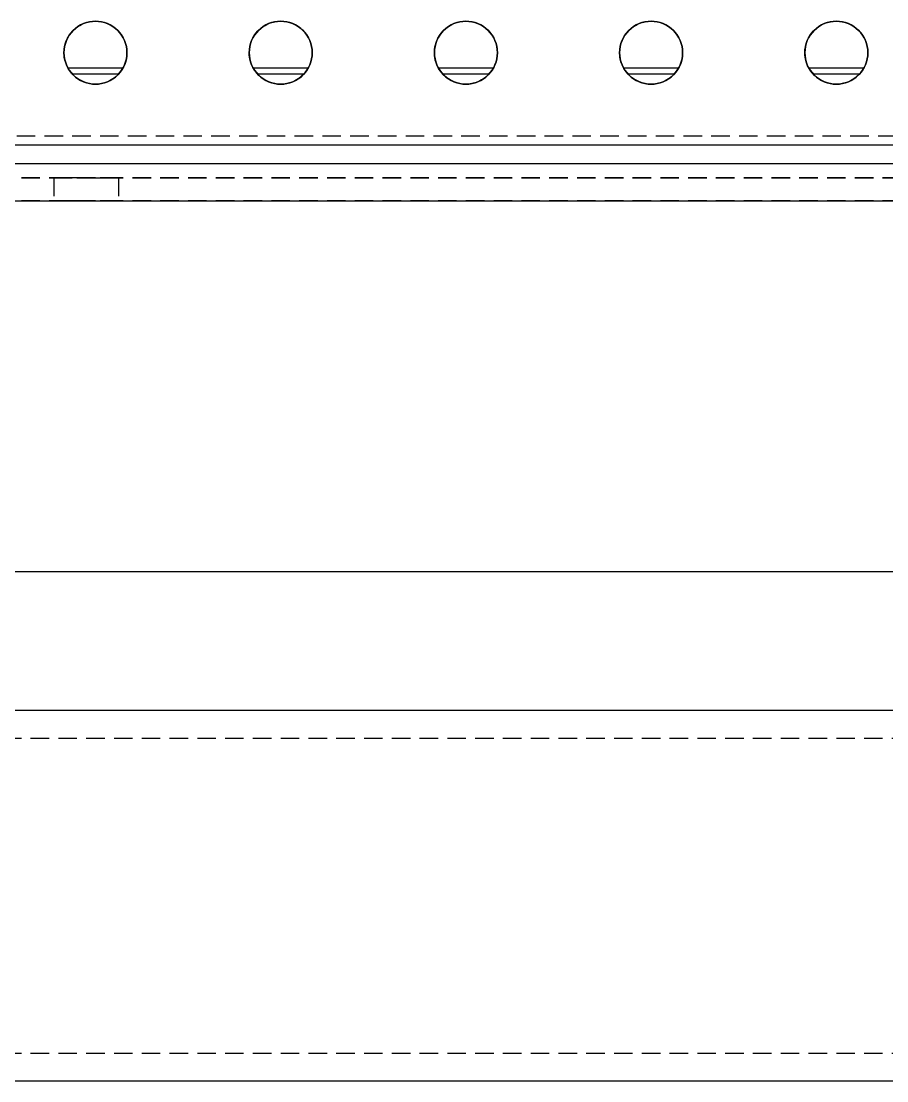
# Model space of a CAD drawing. Header units: metres. Extents: x -200 to 4040, y -1684 to 360.
# Drawn here: x 2532 to 2625.5, y -775 to -660.6 of the extents above; entities that cross this region are included whole.
import ezdxf

# ---------------------------------------------------------------- set-up
doc = ezdxf.new("R2010")
doc.units = ezdxf.units.M
doc.linetypes.add('DASHED2', pattern=[3, 2, -1])
for name, color, linetype in [('GIZLI', 8, 'DASHED2'), ('GORUNEN', 7, 'Continuous'), ('TEGET', 9, 'Continuous')]:
    doc.layers.add(name, color=color, linetype=linetype)

msp = doc.modelspace()

# ---------------------------------------------------------------- linework, layer by layer
at = {"layer": 'GIZLI'}
for points in [[(2536.6, -664), (2536.615, -663.676), (2536.662, -663.355), (2536.738, -663.04), (2536.845, -662.733), (2536.98, -662.439), (2537.142, -662.158), (2537.331, -661.894), (2537.544, -661.649), (2537.779, -661.426), (2538.034, -661.226), (2538.307, -661.051), (2538.596, -660.903), (2538.897, -660.784), (2539.209, -660.693), (2539.528, -660.633), (2539.763, -660.608), (2540, -660.6)], [(2536.6, -664), (2536.616, -663.667), (2536.665, -663.337), (2536.746, -663.013), (2536.859, -662.699), (2537.001, -662.397), (2537.173, -662.111), (2537.372, -661.843), (2537.596, -661.596), (2537.843, -661.372), (2538.111, -661.173), (2538.397, -661.001), (2538.699, -660.859), (2539.013, -660.746), (2539.337, -660.665), (2539.667, -660.616), (2540, -660.6)], [(2540, -660.6), (2539.667, -660.616), (2539.337, -660.665), (2539.013, -660.746), (2538.699, -660.859), (2538.397, -661.001), (2538.111, -661.173), (2537.843, -661.372), (2537.596, -661.596), (2537.372, -661.843), (2537.173, -662.111), (2537.001, -662.397), (2536.859, -662.699), (2536.746, -663.013), (2536.665, -663.337), (2536.616, -663.667), (2536.6, -664)], [(2540, -660.6), (2540.324, -660.615), (2540.645, -660.662), (2540.96, -660.738), (2541.267, -660.845), (2541.561, -660.98), (2541.842, -661.142), (2542.106, -661.331), (2542.351, -661.544), (2542.574, -661.779), (2542.774, -662.034), (2542.949, -662.307), (2543.097, -662.596), (2543.216, -662.897), (2543.307, -663.209), (2543.367, -663.528), (2543.392, -663.763), (2543.4, -664)], [(2540, -660.6), (2540.333, -660.616), (2540.663, -660.665), (2540.987, -660.746), (2541.301, -660.859), (2541.603, -661.001), (2541.889, -661.173), (2542.157, -661.372), (2542.404, -661.596), (2542.628, -661.843), (2542.827, -662.111), (2542.999, -662.397), (2543.141, -662.699), (2543.254, -663.013), (2543.335, -663.337), (2543.384, -663.667), (2543.4, -664)], [(2543.4, -664), (2543.384, -663.667), (2543.335, -663.337), (2543.254, -663.013), (2543.141, -662.699), (2542.999, -662.397), (2542.827, -662.111), (2542.628, -661.843), (2542.404, -661.596), (2542.157, -661.372), (2541.889, -661.173), (2541.603, -661.001), (2541.301, -660.859), (2540.987, -660.746), (2540.663, -660.665), (2540.333, -660.616), (2540, -660.6)], [(2556.6, -664), (2556.615, -663.676), (2556.662, -663.355), (2556.738, -663.04), (2556.845, -662.733), (2556.98, -662.439), (2557.142, -662.158), (2557.331, -661.894), (2557.544, -661.649), (2557.779, -661.426), (2558.034, -661.226), (2558.307, -661.051), (2558.596, -660.903), (2558.897, -660.784), (2559.209, -660.693), (2559.528, -660.633), (2559.763, -660.608), (2560, -660.6)], [(2556.6, -664), (2556.616, -663.667), (2556.665, -663.337), (2556.746, -663.013), (2556.859, -662.699), (2557.001, -662.397), (2557.173, -662.111), (2557.372, -661.843), (2557.596, -661.596), (2557.843, -661.372), (2558.111, -661.173), (2558.397, -661.001), (2558.699, -660.859), (2559.013, -660.746), (2559.337, -660.665), (2559.667, -660.616), (2560, -660.6)], [(2560, -660.6), (2559.667, -660.616), (2559.337, -660.665), (2559.013, -660.746), (2558.699, -660.859), (2558.397, -661.001), (2558.111, -661.173), (2557.843, -661.372), (2557.596, -661.596), (2557.372, -661.843), (2557.173, -662.111), (2557.001, -662.397), (2556.859, -662.699), (2556.746, -663.013), (2556.665, -663.337), (2556.616, -663.667), (2556.6, -664)], [(2560, -660.6), (2560.324, -660.615), (2560.645, -660.662), (2560.96, -660.738), (2561.267, -660.845), (2561.561, -660.98), (2561.842, -661.142), (2562.106, -661.331), (2562.351, -661.544), (2562.574, -661.779), (2562.774, -662.034), (2562.949, -662.307), (2563.097, -662.596), (2563.216, -662.897), (2563.307, -663.209), (2563.367, -663.528), (2563.392, -663.763), (2563.4, -664)], [(2560, -660.6), (2560.333, -660.616), (2560.663, -660.665), (2560.987, -660.746), (2561.301, -660.859), (2561.603, -661.001), (2561.889, -661.173), (2562.157, -661.372), (2562.404, -661.596), (2562.628, -661.843), (2562.827, -662.111), (2562.999, -662.397), (2563.141, -662.699), (2563.254, -663.013), (2563.335, -663.337), (2563.384, -663.667), (2563.4, -664)], [(2563.4, -664), (2563.384, -663.667), (2563.335, -663.337), (2563.254, -663.013), (2563.141, -662.699), (2562.999, -662.397), (2562.827, -662.111), (2562.628, -661.843), (2562.404, -661.596), (2562.157, -661.372), (2561.889, -661.173), (2561.603, -661.001), (2561.301, -660.859), (2560.987, -660.746), (2560.663, -660.665), (2560.333, -660.616), (2560, -660.6)], [(2576.6, -664), (2576.615, -663.676), (2576.662, -663.355), (2576.738, -663.04), (2576.845, -662.733), (2576.98, -662.439), (2577.142, -662.158), (2577.331, -661.894), (2577.544, -661.649), (2577.779, -661.426), (2578.034, -661.226), (2578.307, -661.051), (2578.596, -660.903), (2578.897, -660.784), (2579.209, -660.693), (2579.528, -660.633), (2579.763, -660.608), (2580, -660.6)], [(2576.6, -664), (2576.616, -663.667), (2576.665, -663.337), (2576.746, -663.013), (2576.859, -662.699), (2577.001, -662.397), (2577.173, -662.111), (2577.372, -661.843), (2577.596, -661.596), (2577.843, -661.372), (2578.111, -661.173), (2578.397, -661.001), (2578.699, -660.859), (2579.013, -660.746), (2579.337, -660.665), (2579.667, -660.616), (2580, -660.6)], [(2580, -660.6), (2579.667, -660.616), (2579.337, -660.665), (2579.013, -660.746), (2578.699, -660.859), (2578.397, -661.001), (2578.111, -661.173), (2577.843, -661.372), (2577.596, -661.596), (2577.372, -661.843), (2577.173, -662.111), (2577.001, -662.397), (2576.859, -662.699), (2576.746, -663.013), (2576.665, -663.337), (2576.616, -663.667), (2576.6, -664)], [(2580, -660.6), (2580.324, -660.615), (2580.645, -660.662), (2580.96, -660.738), (2581.267, -660.845), (2581.561, -660.98), (2581.842, -661.142), (2582.106, -661.331), (2582.351, -661.544), (2582.574, -661.779), (2582.774, -662.034), (2582.949, -662.307), (2583.097, -662.596), (2583.216, -662.897), (2583.307, -663.209), (2583.367, -663.528), (2583.392, -663.763), (2583.4, -664)], [(2580, -660.6), (2580.333, -660.616), (2580.663, -660.665), (2580.987, -660.746), (2581.301, -660.859), (2581.603, -661.001), (2581.889, -661.173), (2582.157, -661.372), (2582.404, -661.596), (2582.628, -661.843), (2582.827, -662.111), (2582.999, -662.397), (2583.141, -662.699), (2583.254, -663.013), (2583.335, -663.337), (2583.384, -663.667), (2583.4, -664)], [(2583.4, -664), (2583.384, -663.667), (2583.335, -663.337), (2583.254, -663.013), (2583.141, -662.699), (2582.999, -662.397), (2582.827, -662.111), (2582.628, -661.843), (2582.404, -661.596), (2582.157, -661.372), (2581.889, -661.173), (2581.603, -661.001), (2581.301, -660.859), (2580.987, -660.746), (2580.663, -660.665), (2580.333, -660.616), (2580, -660.6)], [(2596.6, -664), (2596.615, -663.676), (2596.662, -663.355), (2596.738, -663.04), (2596.845, -662.733), (2596.98, -662.439), (2597.142, -662.158), (2597.331, -661.894), (2597.544, -661.649), (2597.779, -661.426), (2598.034, -661.226), (2598.307, -661.051), (2598.596, -660.903), (2598.897, -660.784), (2599.209, -660.693), (2599.528, -660.633), (2599.763, -660.608), (2600, -660.6)], [(2596.6, -664), (2596.616, -663.667), (2596.665, -663.337), (2596.746, -663.013), (2596.859, -662.699), (2597.001, -662.397), (2597.173, -662.111), (2597.372, -661.843), (2597.596, -661.596), (2597.843, -661.372), (2598.111, -661.173), (2598.397, -661.001), (2598.699, -660.859), (2599.013, -660.746), (2599.337, -660.665), (2599.667, -660.616), (2600, -660.6)], [(2600, -660.6), (2599.667, -660.616), (2599.337, -660.665), (2599.013, -660.746), (2598.699, -660.859), (2598.397, -661.001), (2598.111, -661.173), (2597.843, -661.372), (2597.596, -661.596), (2597.372, -661.843), (2597.173, -662.111), (2597.001, -662.397), (2596.859, -662.699), (2596.746, -663.013), (2596.665, -663.337), (2596.616, -663.667), (2596.6, -664)], [(2600, -660.6), (2600.324, -660.615), (2600.645, -660.662), (2600.96, -660.738), (2601.267, -660.845), (2601.561, -660.98), (2601.842, -661.142), (2602.106, -661.331), (2602.351, -661.544), (2602.574, -661.779), (2602.774, -662.034), (2602.949, -662.307), (2603.097, -662.596), (2603.216, -662.897), (2603.307, -663.209), (2603.367, -663.528), (2603.392, -663.763), (2603.4, -664)], [(2600, -660.6), (2600.333, -660.616), (2600.663, -660.665), (2600.987, -660.746), (2601.301, -660.859), (2601.603, -661.001), (2601.889, -661.173), (2602.157, -661.372), (2602.404, -661.596), (2602.628, -661.843), (2602.827, -662.111), (2602.999, -662.397), (2603.141, -662.699), (2603.254, -663.013), (2603.335, -663.337), (2603.384, -663.667), (2603.4, -664)], [(2603.4, -664), (2603.384, -663.667), (2603.335, -663.337), (2603.254, -663.013), (2603.141, -662.699), (2602.999, -662.397), (2602.827, -662.111), (2602.628, -661.843), (2602.404, -661.596), (2602.157, -661.372), (2601.889, -661.173), (2601.603, -661.001), (2601.301, -660.859), (2600.987, -660.746), (2600.663, -660.665), (2600.333, -660.616), (2600, -660.6)], [(2616.6, -664), (2616.615, -663.676), (2616.662, -663.355), (2616.738, -663.04), (2616.845, -662.733), (2616.98, -662.439), (2617.142, -662.158), (2617.331, -661.894), (2617.544, -661.649), (2617.779, -661.426), (2618.034, -661.226), (2618.307, -661.051), (2618.596, -660.903), (2618.897, -660.784), (2619.209, -660.693), (2619.528, -660.633), (2619.763, -660.608), (2620, -660.6)], [(2616.6, -664), (2616.616, -663.667), (2616.665, -663.337), (2616.746, -663.013), (2616.859, -662.699), (2617.001, -662.397), (2617.173, -662.111), (2617.372, -661.843), (2617.596, -661.596), (2617.843, -661.372), (2618.111, -661.173), (2618.397, -661.001), (2618.699, -660.859), (2619.013, -660.746), (2619.337, -660.665), (2619.667, -660.616), (2620, -660.6)], [(2620, -660.6), (2619.667, -660.616), (2619.337, -660.665), (2619.013, -660.746), (2618.699, -660.859), (2618.397, -661.001), (2618.111, -661.173), (2617.843, -661.372), (2617.596, -661.596), (2617.372, -661.843), (2617.173, -662.111), (2617.001, -662.397), (2616.859, -662.699), (2616.746, -663.013), (2616.665, -663.337), (2616.616, -663.667), (2616.6, -664)], [(2620, -660.6), (2620.324, -660.615), (2620.645, -660.662), (2620.96, -660.738), (2621.267, -660.845), (2621.561, -660.98), (2621.842, -661.142), (2622.106, -661.331), (2622.351, -661.544), (2622.574, -661.779), (2622.774, -662.034), (2622.949, -662.307), (2623.097, -662.596), (2623.216, -662.897), (2623.307, -663.209), (2623.367, -663.528), (2623.392, -663.763), (2623.4, -664)], [(2620, -660.6), (2620.333, -660.616), (2620.663, -660.665), (2620.987, -660.746), (2621.301, -660.859), (2621.603, -661.001), (2621.889, -661.173), (2622.157, -661.372), (2622.404, -661.596), (2622.628, -661.843), (2622.827, -662.111), (2622.999, -662.397), (2623.141, -662.699), (2623.254, -663.013), (2623.335, -663.337), (2623.384, -663.667), (2623.4, -664)], [(2623.4, -664), (2623.384, -663.667), (2623.335, -663.337), (2623.254, -663.013), (2623.141, -662.699), (2622.999, -662.397), (2622.827, -662.111), (2622.628, -661.843), (2622.404, -661.596), (2622.157, -661.372), (2621.889, -661.173), (2621.603, -661.001), (2621.301, -660.859), (2620.987, -660.746), (2620.663, -660.665), (2620.333, -660.616), (2620, -660.6)], [(2540, -667.4), (2539.676, -667.385), (2539.355, -667.338), (2539.04, -667.262), (2538.733, -667.155), (2538.439, -667.02), (2538.158, -666.858), (2537.894, -666.669), (2537.649, -666.456), (2537.426, -666.221), (2537.226, -665.966), (2537.051, -665.693), (2536.903, -665.404), (2536.784, -665.103), (2536.693, -664.791), (2536.633, -664.472), (2536.608, -664.237), (2536.6, -664)], [(2540, -667.4), (2539.667, -667.384), (2539.337, -667.335), (2539.013, -667.254), (2538.699, -667.141), (2538.397, -666.999), (2538.111, -666.827), (2537.843, -666.628), (2537.596, -666.404), (2537.372, -666.157), (2537.173, -665.889), (2537.001, -665.603), (2536.859, -665.301), (2536.746, -664.987), (2536.665, -664.663), (2536.616, -664.333), (2536.6, -664)], [(2536.6, -664), (2536.616, -664.333), (2536.665, -664.663), (2536.746, -664.987), (2536.859, -665.301), (2537.001, -665.603), (2537.173, -665.889), (2537.372, -666.157), (2537.596, -666.404), (2537.843, -666.628), (2538.111, -666.827), (2538.397, -666.999), (2538.699, -667.141), (2539.013, -667.254), (2539.337, -667.335), (2539.667, -667.384), (2540, -667.4)], [(2543.4, -664), (2543.385, -664.324), (2543.338, -664.645), (2543.262, -664.96), (2543.155, -665.267), (2543.02, -665.561), (2542.858, -665.842), (2542.669, -666.106), (2542.456, -666.351), (2542.221, -666.574), (2541.966, -666.774), (2541.693, -666.949), (2541.404, -667.097), (2541.103, -667.216), (2540.791, -667.307), (2540.472, -667.367), (2540.237, -667.392), (2540, -667.4)], [(2543.4, -664), (2543.384, -664.333), (2543.335, -664.663), (2543.254, -664.987), (2543.141, -665.301), (2542.999, -665.603), (2542.827, -665.889), (2542.628, -666.157), (2542.404, -666.404), (2542.157, -666.628), (2541.889, -666.827), (2541.603, -666.999), (2541.301, -667.141), (2540.987, -667.254), (2540.663, -667.335), (2540.333, -667.384), (2540, -667.4)], [(2540, -667.4), (2540.333, -667.384), (2540.663, -667.335), (2540.987, -667.254), (2541.301, -667.141), (2541.603, -666.999), (2541.889, -666.827), (2542.157, -666.628), (2542.404, -666.404), (2542.628, -666.157), (2542.827, -665.889), (2542.999, -665.603), (2543.141, -665.301), (2543.254, -664.987), (2543.335, -664.663), (2543.384, -664.333), (2543.4, -664)], [(2560, -667.4), (2559.676, -667.385), (2559.355, -667.338), (2559.04, -667.262), (2558.733, -667.155), (2558.439, -667.02), (2558.158, -666.858), (2557.894, -666.669), (2557.649, -666.456), (2557.426, -666.221), (2557.226, -665.966), (2557.051, -665.693), (2556.903, -665.404), (2556.784, -665.103), (2556.693, -664.791), (2556.633, -664.472), (2556.608, -664.237), (2556.6, -664)], [(2560, -667.4), (2559.667, -667.384), (2559.337, -667.335), (2559.013, -667.254), (2558.699, -667.141), (2558.397, -666.999), (2558.111, -666.827), (2557.843, -666.628), (2557.596, -666.404), (2557.372, -666.157), (2557.173, -665.889), (2557.001, -665.603), (2556.859, -665.301), (2556.746, -664.987), (2556.665, -664.663), (2556.616, -664.333), (2556.6, -664)], [(2556.6, -664), (2556.616, -664.333), (2556.665, -664.663), (2556.746, -664.987), (2556.859, -665.301), (2557.001, -665.603), (2557.173, -665.889), (2557.372, -666.157), (2557.596, -666.404), (2557.843, -666.628), (2558.111, -666.827), (2558.397, -666.999), (2558.699, -667.141), (2559.013, -667.254), (2559.337, -667.335), (2559.667, -667.384), (2560, -667.4)], [(2563.4, -664), (2563.385, -664.324), (2563.338, -664.645), (2563.262, -664.96), (2563.155, -665.267), (2563.02, -665.561), (2562.858, -665.842), (2562.669, -666.106), (2562.456, -666.351), (2562.221, -666.574), (2561.966, -666.774), (2561.693, -666.949), (2561.404, -667.097), (2561.103, -667.216), (2560.791, -667.307), (2560.472, -667.367), (2560.237, -667.392), (2560, -667.4)], [(2563.4, -664), (2563.384, -664.333), (2563.335, -664.663), (2563.254, -664.987), (2563.141, -665.301), (2562.999, -665.603), (2562.827, -665.889), (2562.628, -666.157), (2562.404, -666.404), (2562.157, -666.628), (2561.889, -666.827), (2561.603, -666.999), (2561.301, -667.141), (2560.987, -667.254), (2560.663, -667.335), (2560.333, -667.384), (2560, -667.4)], [(2560, -667.4), (2560.333, -667.384), (2560.663, -667.335), (2560.987, -667.254), (2561.301, -667.141), (2561.603, -666.999), (2561.889, -666.827), (2562.157, -666.628), (2562.404, -666.404), (2562.628, -666.157), (2562.827, -665.889), (2562.999, -665.603), (2563.141, -665.301), (2563.254, -664.987), (2563.335, -664.663), (2563.384, -664.333), (2563.4, -664)], [(2580, -667.4), (2579.676, -667.385), (2579.355, -667.338), (2579.04, -667.262), (2578.733, -667.155), (2578.439, -667.02), (2578.158, -666.858), (2577.894, -666.669), (2577.649, -666.456), (2577.426, -666.221), (2577.226, -665.966), (2577.051, -665.693), (2576.903, -665.404), (2576.784, -665.103), (2576.693, -664.791), (2576.633, -664.472), (2576.608, -664.237), (2576.6, -664)], [(2580, -667.4), (2579.667, -667.384), (2579.337, -667.335), (2579.013, -667.254), (2578.699, -667.141), (2578.397, -666.999), (2578.111, -666.827), (2577.843, -666.628), (2577.596, -666.404), (2577.372, -666.157), (2577.173, -665.889), (2577.001, -665.603), (2576.859, -665.301), (2576.746, -664.987), (2576.665, -664.663), (2576.616, -664.333), (2576.6, -664)], [(2576.6, -664), (2576.616, -664.333), (2576.665, -664.663), (2576.746, -664.987), (2576.859, -665.301), (2577.001, -665.603), (2577.173, -665.889), (2577.372, -666.157), (2577.596, -666.404), (2577.843, -666.628), (2578.111, -666.827), (2578.397, -666.999), (2578.699, -667.141), (2579.013, -667.254), (2579.337, -667.335), (2579.667, -667.384), (2580, -667.4)], [(2583.4, -664), (2583.385, -664.324), (2583.338, -664.645), (2583.262, -664.96), (2583.155, -665.267), (2583.02, -665.561), (2582.858, -665.842), (2582.669, -666.106), (2582.456, -666.351), (2582.221, -666.574), (2581.966, -666.774), (2581.693, -666.949), (2581.404, -667.097), (2581.103, -667.216), (2580.791, -667.307), (2580.472, -667.367), (2580.237, -667.392), (2580, -667.4)], [(2583.4, -664), (2583.384, -664.333), (2583.335, -664.663), (2583.254, -664.987), (2583.141, -665.301), (2582.999, -665.603), (2582.827, -665.889), (2582.628, -666.157), (2582.404, -666.404), (2582.157, -666.628), (2581.889, -666.827), (2581.603, -666.999), (2581.301, -667.141), (2580.987, -667.254), (2580.663, -667.335), (2580.333, -667.384), (2580, -667.4)], [(2580, -667.4), (2580.333, -667.384), (2580.663, -667.335), (2580.987, -667.254), (2581.301, -667.141), (2581.603, -666.999), (2581.889, -666.827), (2582.157, -666.628), (2582.404, -666.404), (2582.628, -666.157), (2582.827, -665.889), (2582.999, -665.603), (2583.141, -665.301), (2583.254, -664.987), (2583.335, -664.663), (2583.384, -664.333), (2583.4, -664)], [(2600, -667.4), (2599.676, -667.385), (2599.355, -667.338), (2599.04, -667.262), (2598.733, -667.155), (2598.439, -667.02), (2598.158, -666.858), (2597.894, -666.669), (2597.649, -666.456), (2597.426, -666.221), (2597.226, -665.966), (2597.051, -665.693), (2596.903, -665.404), (2596.784, -665.103), (2596.693, -664.791), (2596.633, -664.472), (2596.608, -664.237), (2596.6, -664)], [(2600, -667.4), (2599.667, -667.384), (2599.337, -667.335), (2599.013, -667.254), (2598.699, -667.141), (2598.397, -666.999), (2598.111, -666.827), (2597.843, -666.628), (2597.596, -666.404), (2597.372, -666.157), (2597.173, -665.889), (2597.001, -665.603), (2596.859, -665.301), (2596.746, -664.987), (2596.665, -664.663), (2596.616, -664.333), (2596.6, -664)], [(2596.6, -664), (2596.616, -664.333), (2596.665, -664.663), (2596.746, -664.987), (2596.859, -665.301), (2597.001, -665.603), (2597.173, -665.889), (2597.372, -666.157), (2597.596, -666.404), (2597.843, -666.628), (2598.111, -666.827), (2598.397, -666.999), (2598.699, -667.141), (2599.013, -667.254), (2599.337, -667.335), (2599.667, -667.384), (2600, -667.4)], [(2603.4, -664), (2603.385, -664.324), (2603.338, -664.645), (2603.262, -664.96), (2603.155, -665.267), (2603.02, -665.561), (2602.858, -665.842), (2602.669, -666.106), (2602.456, -666.351), (2602.221, -666.574), (2601.966, -666.774), (2601.693, -666.949), (2601.404, -667.097), (2601.103, -667.216), (2600.791, -667.307), (2600.472, -667.367), (2600.237, -667.392), (2600, -667.4)], [(2603.4, -664), (2603.384, -664.333), (2603.335, -664.663), (2603.254, -664.987), (2603.141, -665.301), (2602.999, -665.603), (2602.827, -665.889), (2602.628, -666.157), (2602.404, -666.404), (2602.157, -666.628), (2601.889, -666.827), (2601.603, -666.999), (2601.301, -667.141), (2600.987, -667.254), (2600.663, -667.335), (2600.333, -667.384), (2600, -667.4)], [(2600, -667.4), (2600.333, -667.384), (2600.663, -667.335), (2600.987, -667.254), (2601.301, -667.141), (2601.603, -666.999), (2601.889, -666.827), (2602.157, -666.628), (2602.404, -666.404), (2602.628, -666.157), (2602.827, -665.889), (2602.999, -665.603), (2603.141, -665.301), (2603.254, -664.987), (2603.335, -664.663), (2603.384, -664.333), (2603.4, -664)], [(2620, -667.4), (2619.676, -667.385), (2619.355, -667.338), (2619.04, -667.262), (2618.733, -667.155), (2618.439, -667.02), (2618.158, -666.858), (2617.894, -666.669), (2617.649, -666.456), (2617.426, -666.221), (2617.226, -665.966), (2617.051, -665.693), (2616.903, -665.404), (2616.784, -665.103), (2616.693, -664.791), (2616.633, -664.472), (2616.608, -664.237), (2616.6, -664)], [(2620, -667.4), (2619.667, -667.384), (2619.337, -667.335), (2619.013, -667.254), (2618.699, -667.141), (2618.397, -666.999), (2618.111, -666.827), (2617.843, -666.628), (2617.596, -666.404), (2617.372, -666.157), (2617.173, -665.889), (2617.001, -665.603), (2616.859, -665.301), (2616.746, -664.987), (2616.665, -664.663), (2616.616, -664.333), (2616.6, -664)], [(2616.6, -664), (2616.616, -664.333), (2616.665, -664.663), (2616.746, -664.987), (2616.859, -665.301), (2617.001, -665.603), (2617.173, -665.889), (2617.372, -666.157), (2617.596, -666.404), (2617.843, -666.628), (2618.111, -666.827), (2618.397, -666.999), (2618.699, -667.141), (2619.013, -667.254), (2619.337, -667.335), (2619.667, -667.384), (2620, -667.4)], [(2623.4, -664), (2623.385, -664.324), (2623.338, -664.645), (2623.262, -664.96), (2623.155, -665.267), (2623.02, -665.561), (2622.858, -665.842), (2622.669, -666.106), (2622.456, -666.351), (2622.221, -666.574), (2621.966, -666.774), (2621.693, -666.949), (2621.404, -667.097), (2621.103, -667.216), (2620.791, -667.307), (2620.472, -667.367), (2620.237, -667.392), (2620, -667.4)], [(2623.4, -664), (2623.384, -664.333), (2623.335, -664.663), (2623.254, -664.987), (2623.141, -665.301), (2622.999, -665.603), (2622.827, -665.889), (2622.628, -666.157), (2622.404, -666.404), (2622.157, -666.628), (2621.889, -666.827), (2621.603, -666.999), (2621.301, -667.141), (2620.987, -667.254), (2620.663, -667.335), (2620.333, -667.384), (2620, -667.4)], [(2620, -667.4), (2620.333, -667.384), (2620.663, -667.335), (2620.987, -667.254), (2621.301, -667.141), (2621.603, -666.999), (2621.889, -666.827), (2622.157, -666.628), (2622.404, -666.404), (2622.628, -666.157), (2622.827, -665.889), (2622.999, -665.603), (2623.141, -665.301), (2623.254, -664.987), (2623.335, -664.663), (2623.384, -664.333), (2623.4, -664)], [(3061.5, -673), (1121.5, -673)], [(3061.5, -673), (1121.5, -673)], [(3061.5, -673), (1121.5, -673)], [(3061.5, -673), (1121.5, -673)], [(3061.5, -676), (1121.5, -676)], [(2670, -676), (1121.5, -676)], [(3061.5, -676), (1121.5, -676)], [(3061.5, -676), (1121.5, -676)], [(2630, -677.5), (150, -677.5)], [(150, -677.5), (2630, -677.5)], [(2539, -677.5), (2535.5, -677.5)], [(2535.5, -677.5), (2535.5, -680)], [(2535.5, -677.5), (2539, -677.5)], [(2542.5, -677.5), (2539, -677.5)], [(2539, -677.5), (2542.5, -677.5)], [(2542.5, -677.5), (2542.5, -680)], [(2630, -680), (150, -680)], [(2539, -680), (2535.5, -680)], [(2535.5, -680), (2539, -680)], [(2542.5, -680), (2539, -680)], [(2539, -680), (2542.5, -680)], [(-100, -720), (3340, -720)], [(-100, -735), (3340, -735)], [(-80, -735), (3320, -735)], [(-80, -735), (3320, -735)], [(-80, -735), (3320, -735)], [(-80, -735), (3320, -735)], [(-80, -738), (3320, -738)], [(-80, -738), (3320, -738)], [(-80, -738), (3320, -738)], [(-80, -738), (3320, -738)], [(-80, -772), (3320, -772)], [(-80, -772), (3320, -772)], [(-80, -772), (3320, -772)], [(-80, -772), (3320, -772)], [(-80, -775), (3320, -775)], [(-80, -775), (3320, -775)], [(-80, -775), (3320, -775)]]:
    msp.add_lwpolyline(points, dxfattribs=at)
at = {"layer": 'GORUNEN'}
for points in [[(2540, -660.6), (2539.667, -660.616), (2539.337, -660.665), (2539.013, -660.746), (2538.699, -660.859), (2538.397, -661.001), (2538.111, -661.173), (2537.843, -661.372), (2537.596, -661.596), (2537.372, -661.843), (2537.173, -662.111), (2537.001, -662.397), (2536.859, -662.699), (2536.746, -663.013), (2536.665, -663.337), (2536.616, -663.667), (2536.6, -664)], [(2543.4, -664), (2543.384, -663.667), (2543.335, -663.337), (2543.254, -663.013), (2543.141, -662.699), (2542.999, -662.397), (2542.827, -662.111), (2542.628, -661.843), (2542.404, -661.596), (2542.157, -661.372), (2541.889, -661.173), (2541.603, -661.001), (2541.301, -660.859), (2540.987, -660.746), (2540.663, -660.665), (2540.333, -660.616), (2540, -660.6)], [(2560, -660.6), (2559.667, -660.616), (2559.337, -660.665), (2559.013, -660.746), (2558.699, -660.859), (2558.397, -661.001), (2558.111, -661.173), (2557.843, -661.372), (2557.596, -661.596), (2557.372, -661.843), (2557.173, -662.111), (2557.001, -662.397), (2556.859, -662.699), (2556.746, -663.013), (2556.665, -663.337), (2556.616, -663.667), (2556.6, -664)], [(2563.4, -664), (2563.384, -663.667), (2563.335, -663.337), (2563.254, -663.013), (2563.141, -662.699), (2562.999, -662.397), (2562.827, -662.111), (2562.628, -661.843), (2562.404, -661.596), (2562.157, -661.372), (2561.889, -661.173), (2561.603, -661.001), (2561.301, -660.859), (2560.987, -660.746), (2560.663, -660.665), (2560.333, -660.616), (2560, -660.6)], [(2580, -660.6), (2579.667, -660.616), (2579.337, -660.665), (2579.013, -660.746), (2578.699, -660.859), (2578.397, -661.001), (2578.111, -661.173), (2577.843, -661.372), (2577.596, -661.596), (2577.372, -661.843), (2577.173, -662.111), (2577.001, -662.397), (2576.859, -662.699), (2576.746, -663.013), (2576.665, -663.337), (2576.616, -663.667), (2576.6, -664)], [(2583.4, -664), (2583.384, -663.667), (2583.335, -663.337), (2583.254, -663.013), (2583.141, -662.699), (2582.999, -662.397), (2582.827, -662.111), (2582.628, -661.843), (2582.404, -661.596), (2582.157, -661.372), (2581.889, -661.173), (2581.603, -661.001), (2581.301, -660.859), (2580.987, -660.746), (2580.663, -660.665), (2580.333, -660.616), (2580, -660.6)], [(2600, -660.6), (2599.667, -660.616), (2599.337, -660.665), (2599.013, -660.746), (2598.699, -660.859), (2598.397, -661.001), (2598.111, -661.173), (2597.843, -661.372), (2597.596, -661.596), (2597.372, -661.843), (2597.173, -662.111), (2597.001, -662.397), (2596.859, -662.699), (2596.746, -663.013), (2596.665, -663.337), (2596.616, -663.667), (2596.6, -664)], [(2603.4, -664), (2603.384, -663.667), (2603.335, -663.337), (2603.254, -663.013), (2603.141, -662.699), (2602.999, -662.397), (2602.827, -662.111), (2602.628, -661.843), (2602.404, -661.596), (2602.157, -661.372), (2601.889, -661.173), (2601.603, -661.001), (2601.301, -660.859), (2600.987, -660.746), (2600.663, -660.665), (2600.333, -660.616), (2600, -660.6)], [(2620, -660.6), (2619.667, -660.616), (2619.337, -660.665), (2619.013, -660.746), (2618.699, -660.859), (2618.397, -661.001), (2618.111, -661.173), (2617.843, -661.372), (2617.596, -661.596), (2617.372, -661.843), (2617.173, -662.111), (2617.001, -662.397), (2616.859, -662.699), (2616.746, -663.013), (2616.665, -663.337), (2616.616, -663.667), (2616.6, -664)], [(2623.4, -664), (2623.384, -663.667), (2623.335, -663.337), (2623.254, -663.013), (2623.141, -662.699), (2622.999, -662.397), (2622.827, -662.111), (2622.628, -661.843), (2622.404, -661.596), (2622.157, -661.372), (2621.889, -661.173), (2621.603, -661.001), (2621.301, -660.859), (2620.987, -660.746), (2620.663, -660.665), (2620.333, -660.616), (2620, -660.6)], [(2536.6, -664), (2536.616, -664.333), (2536.665, -664.663), (2536.746, -664.987), (2536.859, -665.301), (2537.001, -665.603), (2537.173, -665.889), (2537.372, -666.157), (2537.596, -666.404), (2537.843, -666.628), (2538.111, -666.827), (2538.397, -666.999), (2538.699, -667.141), (2539.013, -667.254), (2539.337, -667.335), (2539.667, -667.384), (2540, -667.4)], [(2540, -667.4), (2540.333, -667.384), (2540.663, -667.335), (2540.987, -667.254), (2541.301, -667.141), (2541.603, -666.999), (2541.889, -666.827), (2542.157, -666.628), (2542.404, -666.404), (2542.628, -666.157), (2542.827, -665.889), (2542.999, -665.603), (2543.141, -665.301), (2543.254, -664.987), (2543.335, -664.663), (2543.384, -664.333), (2543.4, -664)], [(2556.6, -664), (2556.616, -664.333), (2556.665, -664.663), (2556.746, -664.987), (2556.859, -665.301), (2557.001, -665.603), (2557.173, -665.889), (2557.372, -666.157), (2557.596, -666.404), (2557.843, -666.628), (2558.111, -666.827), (2558.397, -666.999), (2558.699, -667.141), (2559.013, -667.254), (2559.337, -667.335), (2559.667, -667.384), (2560, -667.4)], [(2560, -667.4), (2560.333, -667.384), (2560.663, -667.335), (2560.987, -667.254), (2561.301, -667.141), (2561.603, -666.999), (2561.889, -666.827), (2562.157, -666.628), (2562.404, -666.404), (2562.628, -666.157), (2562.827, -665.889), (2562.999, -665.603), (2563.141, -665.301), (2563.254, -664.987), (2563.335, -664.663), (2563.384, -664.333), (2563.4, -664)], [(2576.6, -664), (2576.616, -664.333), (2576.665, -664.663), (2576.746, -664.987), (2576.859, -665.301), (2577.001, -665.603), (2577.173, -665.889), (2577.372, -666.157), (2577.596, -666.404), (2577.843, -666.628), (2578.111, -666.827), (2578.397, -666.999), (2578.699, -667.141), (2579.013, -667.254), (2579.337, -667.335), (2579.667, -667.384), (2580, -667.4)], [(2580, -667.4), (2580.333, -667.384), (2580.663, -667.335), (2580.987, -667.254), (2581.301, -667.141), (2581.603, -666.999), (2581.889, -666.827), (2582.157, -666.628), (2582.404, -666.404), (2582.628, -666.157), (2582.827, -665.889), (2582.999, -665.603), (2583.141, -665.301), (2583.254, -664.987), (2583.335, -664.663), (2583.384, -664.333), (2583.4, -664)], [(2596.6, -664), (2596.616, -664.333), (2596.665, -664.663), (2596.746, -664.987), (2596.859, -665.301), (2597.001, -665.603), (2597.173, -665.889), (2597.372, -666.157), (2597.596, -666.404), (2597.843, -666.628), (2598.111, -666.827), (2598.397, -666.999), (2598.699, -667.141), (2599.013, -667.254), (2599.337, -667.335), (2599.667, -667.384), (2600, -667.4)], [(2600, -667.4), (2600.333, -667.384), (2600.663, -667.335), (2600.987, -667.254), (2601.301, -667.141), (2601.603, -666.999), (2601.889, -666.827), (2602.157, -666.628), (2602.404, -666.404), (2602.628, -666.157), (2602.827, -665.889), (2602.999, -665.603), (2603.141, -665.301), (2603.254, -664.987), (2603.335, -664.663), (2603.384, -664.333), (2603.4, -664)], [(2616.6, -664), (2616.616, -664.333), (2616.665, -664.663), (2616.746, -664.987), (2616.859, -665.301), (2617.001, -665.603), (2617.173, -665.889), (2617.372, -666.157), (2617.596, -666.404), (2617.843, -666.628), (2618.111, -666.827), (2618.397, -666.999), (2618.699, -667.141), (2619.013, -667.254), (2619.337, -667.335), (2619.667, -667.384), (2620, -667.4)], [(2620, -667.4), (2620.333, -667.384), (2620.663, -667.335), (2620.987, -667.254), (2621.301, -667.141), (2621.603, -666.999), (2621.889, -666.827), (2622.157, -666.628), (2622.404, -666.404), (2622.628, -666.157), (2622.827, -665.889), (2622.999, -665.603), (2623.141, -665.301), (2623.254, -664.987), (2623.335, -664.663), (2623.384, -664.333), (2623.4, -664)], [(2522.5, -680), (2630, -680)], [(-100, -720), (3340, -720)], [(-100, -735), (3340, -735)], [(-80, -775), (3320, -775)]]:
    msp.add_lwpolyline(points, dxfattribs=at)
at = {"layer": 'TEGET'}
for points in [[(2542.967, -665.66), (2537.033, -665.66)], [(2562.967, -665.66), (2557.033, -665.66)], [(2582.967, -665.66), (2577.033, -665.66)], [(2602.967, -665.66), (2597.033, -665.66)], [(2622.967, -665.66), (2617.033, -665.66)], [(2542.496, -666.308), (2537.504, -666.308)], [(2562.496, -666.308), (2557.504, -666.308)], [(2582.496, -666.308), (2577.504, -666.308)], [(2602.496, -666.308), (2597.504, -666.308)], [(2622.496, -666.308), (2617.504, -666.308)], [(2630, -674), (2515, -674)]]:
    msp.add_lwpolyline(points, dxfattribs=at)

doc.saveas('drawing.dxf')
